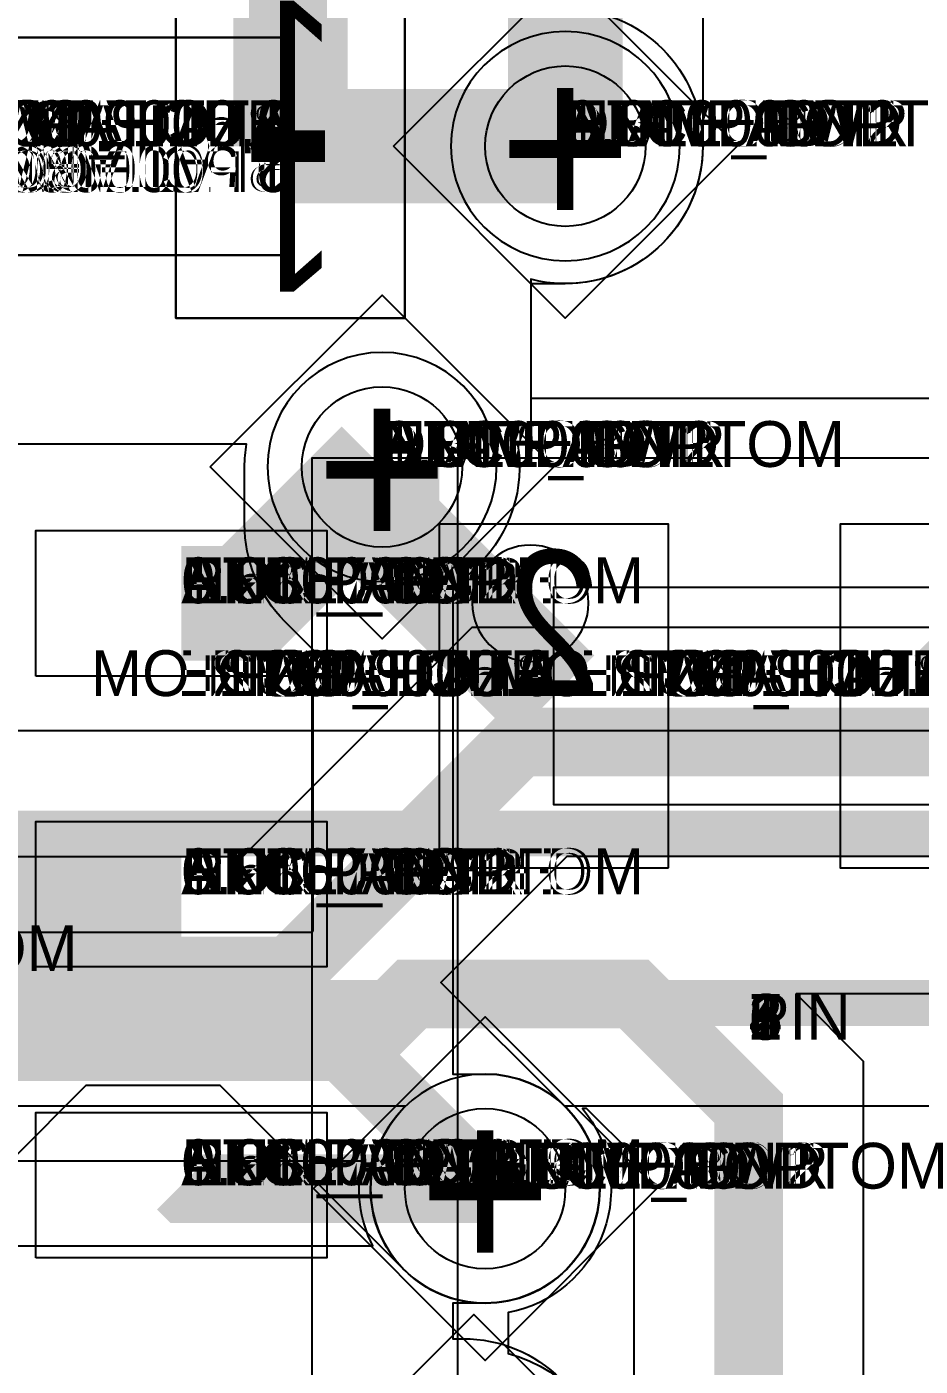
# Model space of a CAD drawing. Extents: x 0 to 323, y 0 to 320.
# Drawn here: x 106.06 to 109.96, y 231.58 to 237.43 of the extents above; entities that cross this region are included whole.
import ezdxf
from ezdxf.enums import TextEntityAlignment as Align

# ---------------------------------------------------------------- set-up
doc = ezdxf.new("R2010")
doc.units = 0
doc.header["$MEASUREMENT"] = 0
doc.layers.get('0').update_dxf_attribs({"linetype": 'CONTINUOUS'})
for name, color, linetype in [('CDN_FIGURES', 7, 'CONTINUOUS'), ('ETCH_BOTTOM', 7, 'CONTINUOUS'), ('ETCH_GND', 3, 'CONTINUOUS'), ('ETCH_INT1', 4, 'CONTINUOUS'), ('ETCH_INT2', 5, 'CONTINUOUS'), ('ETCH_PWR', 6, 'CONTINUOUS'), ('ETCH_TOP', 2, 'CONTINUOUS'), ('MANUFACTURING_NCLEGEND-1-6', 8, 'CONTINUOUS'), ('PACKAGE_GEOMETRY_ASSEMBLY_TOP', 11, 'CONTINUOUS'), ('PACKAGE_GEOMETRY_PIN_NUMBER', 9, 'CONTINUOUS')]:
    doc.layers.add(name, color=color, linetype=linetype)

# ---------------------------------------------------------------- blocks, each defined once
blk = doc.blocks.new('PAD_INFO')
for tag in ['SHAPE_TYPE', 'PAD_HEIGHT', 'PAD_LAYER', 'PAD_TYPE', 'PAD_WIDTH']:
    blk.add_attdef(tag, (0, 0), '', height=0.2)
at = {"flags": 2}
blk.add_attdef('CDN_TYPE', (0, 0), '', height=0.2, dxfattribs=at)
blk = doc.blocks.new('DRILL_INFO')
at = {"flags": 2}
blk.add_attdef('CDN_TYPE', (0, 0), '', height=0.2, dxfattribs=at)
for tag in ['FSHAPE', 'FCHAR', 'DRILL_HEIGHT', 'DIAMETER', 'PLATED', 'DRILL_WIDTH']:
    blk.add_attdef(tag, (0, 0), '', height=0.2)
blk = doc.blocks.new('VIA0700X0300')
at = {"layer": 'ETCH_BOTTOM'}
blk.add_circle((0, 0), 0.35, dxfattribs=at)
at = {"layer": 'ETCH_GND'}
blk.add_circle((0, 0), 0.35, dxfattribs=at)
at = {"layer": 'ETCH_INT1'}
blk.add_circle((0, 0), 0.35, dxfattribs=at)
at = {"layer": 'ETCH_INT2'}
blk.add_circle((0, 0), 0.35, dxfattribs=at)
at = {"layer": 'ETCH_PWR'}
blk.add_circle((0, 0), 0.35, dxfattribs=at)
at = {"layer": 'ETCH_TOP'}
blk.add_circle((0, 0), 0.35, dxfattribs=at)
ref = blk.add_blockref('PAD_INFO', (0, 0))
ref.add_attrib('PAD_LAYER', 'ETCH_TOP', (0, 0), dxfattribs={"height": 0.2})
ref.add_attrib('SHAPE_TYPE', 'NULL', (0, 0), dxfattribs={"height": 0.2})
ref.add_attrib('PAD_TYPE', 'ANTIPAD', (0, 0), dxfattribs={"height": 0.2})
ref.add_attrib('PAD_WIDTH', '0.000000', (0, 0), dxfattribs={"height": 0.2})
ref.add_attrib('PAD_HEIGHT', '0.000000', (0, 0), dxfattribs={"height": 0.2})
ref = blk.add_blockref('PAD_INFO', (0, 0))
ref.add_attrib('PAD_LAYER', 'ETCH_GND', (0, 0), dxfattribs={"height": 0.2})
ref.add_attrib('SHAPE_TYPE', 'NULL', (0, 0), dxfattribs={"height": 0.2})
ref.add_attrib('PAD_TYPE', 'ANTIPAD', (0, 0), dxfattribs={"height": 0.2})
ref.add_attrib('PAD_WIDTH', '0.000000', (0, 0), dxfattribs={"height": 0.2})
ref.add_attrib('PAD_HEIGHT', '0.000000', (0, 0), dxfattribs={"height": 0.2})
ref = blk.add_blockref('PAD_INFO', (0, 0))
ref.add_attrib('PAD_LAYER', 'ETCH_INT1', (0, 0), dxfattribs={"height": 0.2})
ref.add_attrib('SHAPE_TYPE', 'NULL', (0, 0), dxfattribs={"height": 0.2})
ref.add_attrib('PAD_TYPE', 'ANTIPAD', (0, 0), dxfattribs={"height": 0.2})
ref.add_attrib('PAD_WIDTH', '0.000000', (0, 0), dxfattribs={"height": 0.2})
ref.add_attrib('PAD_HEIGHT', '0.000000', (0, 0), dxfattribs={"height": 0.2})
ref = blk.add_blockref('PAD_INFO', (0, 0))
ref.add_attrib('PAD_LAYER', 'ETCH_INT2', (0, 0), dxfattribs={"height": 0.2})
ref.add_attrib('SHAPE_TYPE', 'NULL', (0, 0), dxfattribs={"height": 0.2})
ref.add_attrib('PAD_TYPE', 'ANTIPAD', (0, 0), dxfattribs={"height": 0.2})
ref.add_attrib('PAD_WIDTH', '0.000000', (0, 0), dxfattribs={"height": 0.2})
ref.add_attrib('PAD_HEIGHT', '0.000000', (0, 0), dxfattribs={"height": 0.2})
ref = blk.add_blockref('PAD_INFO', (0, 0))
ref.add_attrib('PAD_LAYER', 'ETCH_PWR', (0, 0), dxfattribs={"height": 0.2})
ref.add_attrib('SHAPE_TYPE', 'NULL', (0, 0), dxfattribs={"height": 0.2})
ref.add_attrib('PAD_TYPE', 'ANTIPAD', (0, 0), dxfattribs={"height": 0.2})
ref.add_attrib('PAD_WIDTH', '0.000000', (0, 0), dxfattribs={"height": 0.2})
ref.add_attrib('PAD_HEIGHT', '0.000000', (0, 0), dxfattribs={"height": 0.2})
ref = blk.add_blockref('PAD_INFO', (0, 0))
ref.add_attrib('PAD_LAYER', 'ETCH_BOTTOM', (0, 0), dxfattribs={"height": 0.2})
ref.add_attrib('SHAPE_TYPE', 'NULL', (0, 0), dxfattribs={"height": 0.2})
ref.add_attrib('PAD_TYPE', 'ANTIPAD', (0, 0), dxfattribs={"height": 0.2})
ref.add_attrib('PAD_WIDTH', '0.000000', (0, 0), dxfattribs={"height": 0.2})
ref.add_attrib('PAD_HEIGHT', '0.000000', (0, 0), dxfattribs={"height": 0.2})
ref = blk.add_blockref('PAD_INFO', (0, 0))
ref.add_attrib('PAD_LAYER', 'ETCH_TOP', (0, 0), dxfattribs={"height": 0.2})
ref.add_attrib('SHAPE_TYPE', 'NULL', (0, 0), dxfattribs={"height": 0.2})
ref.add_attrib('PAD_TYPE', 'THERMAL', (0, 0), dxfattribs={"height": 0.2})
ref.add_attrib('PAD_WIDTH', '0.000000', (0, 0), dxfattribs={"height": 0.2})
ref.add_attrib('PAD_HEIGHT', '0.000000', (0, 0), dxfattribs={"height": 0.2})
ref = blk.add_blockref('PAD_INFO', (0, 0))
ref.add_attrib('PAD_LAYER', 'ETCH_GND', (0, 0), dxfattribs={"height": 0.2})
ref.add_attrib('SHAPE_TYPE', 'NULL', (0, 0), dxfattribs={"height": 0.2})
ref.add_attrib('PAD_TYPE', 'THERMAL', (0, 0), dxfattribs={"height": 0.2})
ref.add_attrib('PAD_WIDTH', '0.000000', (0, 0), dxfattribs={"height": 0.2})
ref.add_attrib('PAD_HEIGHT', '0.000000', (0, 0), dxfattribs={"height": 0.2})
ref = blk.add_blockref('PAD_INFO', (0, 0))
ref.add_attrib('PAD_LAYER', 'ETCH_INT1', (0, 0), dxfattribs={"height": 0.2})
ref.add_attrib('SHAPE_TYPE', 'NULL', (0, 0), dxfattribs={"height": 0.2})
ref.add_attrib('PAD_TYPE', 'THERMAL', (0, 0), dxfattribs={"height": 0.2})
ref.add_attrib('PAD_WIDTH', '0.000000', (0, 0), dxfattribs={"height": 0.2})
ref.add_attrib('PAD_HEIGHT', '0.000000', (0, 0), dxfattribs={"height": 0.2})
ref = blk.add_blockref('PAD_INFO', (0, 0))
ref.add_attrib('PAD_LAYER', 'ETCH_INT2', (0, 0), dxfattribs={"height": 0.2})
ref.add_attrib('SHAPE_TYPE', 'NULL', (0, 0), dxfattribs={"height": 0.2})
ref.add_attrib('PAD_TYPE', 'THERMAL', (0, 0), dxfattribs={"height": 0.2})
ref.add_attrib('PAD_WIDTH', '0.000000', (0, 0), dxfattribs={"height": 0.2})
ref.add_attrib('PAD_HEIGHT', '0.000000', (0, 0), dxfattribs={"height": 0.2})
ref = blk.add_blockref('PAD_INFO', (0, 0))
ref.add_attrib('PAD_LAYER', 'ETCH_PWR', (0, 0), dxfattribs={"height": 0.2})
ref.add_attrib('SHAPE_TYPE', 'NULL', (0, 0), dxfattribs={"height": 0.2})
ref.add_attrib('PAD_TYPE', 'THERMAL', (0, 0), dxfattribs={"height": 0.2})
ref.add_attrib('PAD_WIDTH', '0.000000', (0, 0), dxfattribs={"height": 0.2})
ref.add_attrib('PAD_HEIGHT', '0.000000', (0, 0), dxfattribs={"height": 0.2})
ref = blk.add_blockref('PAD_INFO', (0, 0))
ref.add_attrib('PAD_LAYER', 'ETCH_BOTTOM', (0, 0), dxfattribs={"height": 0.2})
ref.add_attrib('SHAPE_TYPE', 'NULL', (0, 0), dxfattribs={"height": 0.2})
ref.add_attrib('PAD_TYPE', 'THERMAL', (0, 0), dxfattribs={"height": 0.2})
ref.add_attrib('PAD_WIDTH', '0.000000', (0, 0), dxfattribs={"height": 0.2})
ref.add_attrib('PAD_HEIGHT', '0.000000', (0, 0), dxfattribs={"height": 0.2})
ref = blk.add_blockref('PAD_INFO', (0, 0))
ref.add_attrib('PAD_LAYER', 'ETCH_TOP', (0, 0), dxfattribs={"height": 0.2})
ref.add_attrib('SHAPE_TYPE', 'CIRCLE', (0, 0), dxfattribs={"height": 0.2})
ref.add_attrib('PAD_TYPE', 'REGULAR', (0, 0), dxfattribs={"height": 0.2})
ref.add_attrib('PAD_WIDTH', '0.700000', (0, 0), dxfattribs={"height": 0.2})
ref.add_attrib('PAD_HEIGHT', '0.700000', (0, 0), dxfattribs={"height": 0.2})
ref = blk.add_blockref('PAD_INFO', (0, 0))
ref.add_attrib('PAD_LAYER', 'ETCH_GND', (0, 0), dxfattribs={"height": 0.2})
ref.add_attrib('SHAPE_TYPE', 'CIRCLE', (0, 0), dxfattribs={"height": 0.2})
ref.add_attrib('PAD_TYPE', 'REGULAR', (0, 0), dxfattribs={"height": 0.2})
ref.add_attrib('PAD_WIDTH', '0.700000', (0, 0), dxfattribs={"height": 0.2})
ref.add_attrib('PAD_HEIGHT', '0.700000', (0, 0), dxfattribs={"height": 0.2})
ref = blk.add_blockref('PAD_INFO', (0, 0))
ref.add_attrib('PAD_LAYER', 'ETCH_INT1', (0, 0), dxfattribs={"height": 0.2})
ref.add_attrib('SHAPE_TYPE', 'CIRCLE', (0, 0), dxfattribs={"height": 0.2})
ref.add_attrib('PAD_TYPE', 'REGULAR', (0, 0), dxfattribs={"height": 0.2})
ref.add_attrib('PAD_WIDTH', '0.700000', (0, 0), dxfattribs={"height": 0.2})
ref.add_attrib('PAD_HEIGHT', '0.700000', (0, 0), dxfattribs={"height": 0.2})
ref = blk.add_blockref('PAD_INFO', (0, 0))
ref.add_attrib('PAD_LAYER', 'ETCH_INT2', (0, 0), dxfattribs={"height": 0.2})
ref.add_attrib('SHAPE_TYPE', 'CIRCLE', (0, 0), dxfattribs={"height": 0.2})
ref.add_attrib('PAD_TYPE', 'REGULAR', (0, 0), dxfattribs={"height": 0.2})
ref.add_attrib('PAD_WIDTH', '0.700000', (0, 0), dxfattribs={"height": 0.2})
ref.add_attrib('PAD_HEIGHT', '0.700000', (0, 0), dxfattribs={"height": 0.2})
ref = blk.add_blockref('PAD_INFO', (0, 0))
ref.add_attrib('PAD_LAYER', 'ETCH_PWR', (0, 0), dxfattribs={"height": 0.2})
ref.add_attrib('SHAPE_TYPE', 'CIRCLE', (0, 0), dxfattribs={"height": 0.2})
ref.add_attrib('PAD_TYPE', 'REGULAR', (0, 0), dxfattribs={"height": 0.2})
ref.add_attrib('PAD_WIDTH', '0.700000', (0, 0), dxfattribs={"height": 0.2})
ref.add_attrib('PAD_HEIGHT', '0.700000', (0, 0), dxfattribs={"height": 0.2})
ref = blk.add_blockref('PAD_INFO', (0, 0))
ref.add_attrib('PAD_LAYER', 'ETCH_BOTTOM', (0, 0), dxfattribs={"height": 0.2})
ref.add_attrib('SHAPE_TYPE', 'CIRCLE', (0, 0), dxfattribs={"height": 0.2})
ref.add_attrib('PAD_TYPE', 'REGULAR', (0, 0), dxfattribs={"height": 0.2})
ref.add_attrib('PAD_WIDTH', '0.700000', (0, 0), dxfattribs={"height": 0.2})
ref.add_attrib('PAD_HEIGHT', '0.700000', (0, 0), dxfattribs={"height": 0.2})
ref = blk.add_blockref('DRILL_INFO', (0, 0))
ref.add_attrib('DIAMETER', '0.300000', (0, 0), dxfattribs={"height": 0.2})
ref.add_attrib('PLATED', 'PLATED', (0, 0), dxfattribs={"height": 0.2})
ref.add_attrib('FSHAPE', 'DIAMOND', (0, 0), dxfattribs={"height": 0.2})
ref.add_attrib('FCHAR', '+', (0, 0), dxfattribs={"height": 0.2})
ref.add_attrib('DRILL_WIDTH', '1.500000', (0, 0), dxfattribs={"height": 0.2})
ref.add_attrib('DRILL_HEIGHT', '1.500000', (0, 0), dxfattribs={"height": 0.2})
for tag in ['CDN_TYPE', 'PIN']:
    blk.add_attdef(tag, (0, 0), '', height=0.2)
at = {"flags": 2}
for tag in ['PSTKNAME', 'BBV']:
    blk.add_attdef(tag, (0, 0), '', height=0.2, dxfattribs=at)
blk = doc.blocks.new('FIGURE_DIAMOND')
at = {"layer": 'CDN_FIGURES'}
blk.add_lwpolyline([(-0.5, 0), (0, 0.5), (0.5, 0), (0, -0.5)], close=True, dxfattribs=at)
blk = doc.blocks.new('SMD50_25')
at = {"layer": 'ETCH_TOP'}
blk.add_lwpolyline([(-0.635, -0.3175), (-0.635, 0.3175), (0.635, 0.3175), (0.635, -0.3175)], close=True, dxfattribs=at)
ref = blk.add_blockref('PAD_INFO', (0, 0))
ref.add_attrib('PAD_LAYER', 'ETCH_TOP', (0, 0), dxfattribs={"height": 0.2})
ref.add_attrib('SHAPE_TYPE', 'NULL', (0, 0), dxfattribs={"height": 0.2})
ref.add_attrib('PAD_TYPE', 'ANTIPAD', (0, 0), dxfattribs={"height": 0.2})
ref.add_attrib('PAD_WIDTH', '0.000000', (0, 0), dxfattribs={"height": 0.2})
ref.add_attrib('PAD_HEIGHT', '0.000000', (0, 0), dxfattribs={"height": 0.2})
ref = blk.add_blockref('PAD_INFO', (0, 0))
ref.add_attrib('PAD_LAYER', 'ETCH_GND', (0, 0), dxfattribs={"height": 0.2})
ref.add_attrib('SHAPE_TYPE', 'NULL', (0, 0), dxfattribs={"height": 0.2})
ref.add_attrib('PAD_TYPE', 'ANTIPAD', (0, 0), dxfattribs={"height": 0.2})
ref.add_attrib('PAD_WIDTH', '0.000000', (0, 0), dxfattribs={"height": 0.2})
ref.add_attrib('PAD_HEIGHT', '0.000000', (0, 0), dxfattribs={"height": 0.2})
ref = blk.add_blockref('PAD_INFO', (0, 0))
ref.add_attrib('PAD_LAYER', 'ETCH_INT1', (0, 0), dxfattribs={"height": 0.2})
ref.add_attrib('SHAPE_TYPE', 'NULL', (0, 0), dxfattribs={"height": 0.2})
ref.add_attrib('PAD_TYPE', 'ANTIPAD', (0, 0), dxfattribs={"height": 0.2})
ref.add_attrib('PAD_WIDTH', '0.000000', (0, 0), dxfattribs={"height": 0.2})
ref.add_attrib('PAD_HEIGHT', '0.000000', (0, 0), dxfattribs={"height": 0.2})
ref = blk.add_blockref('PAD_INFO', (0, 0))
ref.add_attrib('PAD_LAYER', 'ETCH_INT2', (0, 0), dxfattribs={"height": 0.2})
ref.add_attrib('SHAPE_TYPE', 'NULL', (0, 0), dxfattribs={"height": 0.2})
ref.add_attrib('PAD_TYPE', 'ANTIPAD', (0, 0), dxfattribs={"height": 0.2})
ref.add_attrib('PAD_WIDTH', '0.000000', (0, 0), dxfattribs={"height": 0.2})
ref.add_attrib('PAD_HEIGHT', '0.000000', (0, 0), dxfattribs={"height": 0.2})
ref = blk.add_blockref('PAD_INFO', (0, 0))
ref.add_attrib('PAD_LAYER', 'ETCH_PWR', (0, 0), dxfattribs={"height": 0.2})
ref.add_attrib('SHAPE_TYPE', 'NULL', (0, 0), dxfattribs={"height": 0.2})
ref.add_attrib('PAD_TYPE', 'ANTIPAD', (0, 0), dxfattribs={"height": 0.2})
ref.add_attrib('PAD_WIDTH', '0.000000', (0, 0), dxfattribs={"height": 0.2})
ref.add_attrib('PAD_HEIGHT', '0.000000', (0, 0), dxfattribs={"height": 0.2})
ref = blk.add_blockref('PAD_INFO', (0, 0))
ref.add_attrib('PAD_LAYER', 'ETCH_BOTTOM', (0, 0), dxfattribs={"height": 0.2})
ref.add_attrib('SHAPE_TYPE', 'NULL', (0, 0), dxfattribs={"height": 0.2})
ref.add_attrib('PAD_TYPE', 'ANTIPAD', (0, 0), dxfattribs={"height": 0.2})
ref.add_attrib('PAD_WIDTH', '0.000000', (0, 0), dxfattribs={"height": 0.2})
ref.add_attrib('PAD_HEIGHT', '0.000000', (0, 0), dxfattribs={"height": 0.2})
ref = blk.add_blockref('PAD_INFO', (0, 0))
ref.add_attrib('PAD_LAYER', 'ETCH_TOP', (0, 0), dxfattribs={"height": 0.2})
ref.add_attrib('SHAPE_TYPE', 'NULL', (0, 0), dxfattribs={"height": 0.2})
ref.add_attrib('PAD_TYPE', 'THERMAL', (0, 0), dxfattribs={"height": 0.2})
ref.add_attrib('PAD_WIDTH', '0.000000', (0, 0), dxfattribs={"height": 0.2})
ref.add_attrib('PAD_HEIGHT', '0.000000', (0, 0), dxfattribs={"height": 0.2})
ref = blk.add_blockref('PAD_INFO', (0, 0))
ref.add_attrib('PAD_LAYER', 'ETCH_GND', (0, 0), dxfattribs={"height": 0.2})
ref.add_attrib('SHAPE_TYPE', 'NULL', (0, 0), dxfattribs={"height": 0.2})
ref.add_attrib('PAD_TYPE', 'THERMAL', (0, 0), dxfattribs={"height": 0.2})
ref.add_attrib('PAD_WIDTH', '0.000000', (0, 0), dxfattribs={"height": 0.2})
ref.add_attrib('PAD_HEIGHT', '0.000000', (0, 0), dxfattribs={"height": 0.2})
ref = blk.add_blockref('PAD_INFO', (0, 0))
ref.add_attrib('PAD_LAYER', 'ETCH_INT1', (0, 0), dxfattribs={"height": 0.2})
ref.add_attrib('SHAPE_TYPE', 'NULL', (0, 0), dxfattribs={"height": 0.2})
ref.add_attrib('PAD_TYPE', 'THERMAL', (0, 0), dxfattribs={"height": 0.2})
ref.add_attrib('PAD_WIDTH', '0.000000', (0, 0), dxfattribs={"height": 0.2})
ref.add_attrib('PAD_HEIGHT', '0.000000', (0, 0), dxfattribs={"height": 0.2})
ref = blk.add_blockref('PAD_INFO', (0, 0))
ref.add_attrib('PAD_LAYER', 'ETCH_INT2', (0, 0), dxfattribs={"height": 0.2})
ref.add_attrib('SHAPE_TYPE', 'NULL', (0, 0), dxfattribs={"height": 0.2})
ref.add_attrib('PAD_TYPE', 'THERMAL', (0, 0), dxfattribs={"height": 0.2})
ref.add_attrib('PAD_WIDTH', '0.000000', (0, 0), dxfattribs={"height": 0.2})
ref.add_attrib('PAD_HEIGHT', '0.000000', (0, 0), dxfattribs={"height": 0.2})
ref = blk.add_blockref('PAD_INFO', (0, 0))
ref.add_attrib('PAD_LAYER', 'ETCH_PWR', (0, 0), dxfattribs={"height": 0.2})
ref.add_attrib('SHAPE_TYPE', 'NULL', (0, 0), dxfattribs={"height": 0.2})
ref.add_attrib('PAD_TYPE', 'THERMAL', (0, 0), dxfattribs={"height": 0.2})
ref.add_attrib('PAD_WIDTH', '0.000000', (0, 0), dxfattribs={"height": 0.2})
ref.add_attrib('PAD_HEIGHT', '0.000000', (0, 0), dxfattribs={"height": 0.2})
ref = blk.add_blockref('PAD_INFO', (0, 0))
ref.add_attrib('PAD_LAYER', 'ETCH_BOTTOM', (0, 0), dxfattribs={"height": 0.2})
ref.add_attrib('SHAPE_TYPE', 'NULL', (0, 0), dxfattribs={"height": 0.2})
ref.add_attrib('PAD_TYPE', 'THERMAL', (0, 0), dxfattribs={"height": 0.2})
ref.add_attrib('PAD_WIDTH', '0.000000', (0, 0), dxfattribs={"height": 0.2})
ref.add_attrib('PAD_HEIGHT', '0.000000', (0, 0), dxfattribs={"height": 0.2})
ref = blk.add_blockref('PAD_INFO', (0, 0))
ref.add_attrib('PAD_LAYER', 'ETCH_TOP', (0, 0), dxfattribs={"height": 0.2})
ref.add_attrib('SHAPE_TYPE', 'RECTANGLE', (0, 0), dxfattribs={"height": 0.2})
ref.add_attrib('PAD_TYPE', 'REGULAR', (0, 0), dxfattribs={"height": 0.2})
ref.add_attrib('PAD_WIDTH', '1.270000', (0, 0), dxfattribs={"height": 0.2})
ref.add_attrib('PAD_HEIGHT', '0.635000', (0, 0), dxfattribs={"height": 0.2})
ref = blk.add_blockref('PAD_INFO', (0, 0))
ref.add_attrib('PAD_LAYER', 'ETCH_GND', (0, 0), dxfattribs={"height": 0.2})
ref.add_attrib('SHAPE_TYPE', 'NULL', (0, 0), dxfattribs={"height": 0.2})
ref.add_attrib('PAD_TYPE', 'REGULAR', (0, 0), dxfattribs={"height": 0.2})
ref.add_attrib('PAD_WIDTH', '0.000000', (0, 0), dxfattribs={"height": 0.2})
ref.add_attrib('PAD_HEIGHT', '0.000000', (0, 0), dxfattribs={"height": 0.2})
ref = blk.add_blockref('PAD_INFO', (0, 0))
ref.add_attrib('PAD_LAYER', 'ETCH_INT1', (0, 0), dxfattribs={"height": 0.2})
ref.add_attrib('SHAPE_TYPE', 'NULL', (0, 0), dxfattribs={"height": 0.2})
ref.add_attrib('PAD_TYPE', 'REGULAR', (0, 0), dxfattribs={"height": 0.2})
ref.add_attrib('PAD_WIDTH', '0.000000', (0, 0), dxfattribs={"height": 0.2})
ref.add_attrib('PAD_HEIGHT', '0.000000', (0, 0), dxfattribs={"height": 0.2})
ref = blk.add_blockref('PAD_INFO', (0, 0))
ref.add_attrib('PAD_LAYER', 'ETCH_INT2', (0, 0), dxfattribs={"height": 0.2})
ref.add_attrib('SHAPE_TYPE', 'NULL', (0, 0), dxfattribs={"height": 0.2})
ref.add_attrib('PAD_TYPE', 'REGULAR', (0, 0), dxfattribs={"height": 0.2})
ref.add_attrib('PAD_WIDTH', '0.000000', (0, 0), dxfattribs={"height": 0.2})
ref.add_attrib('PAD_HEIGHT', '0.000000', (0, 0), dxfattribs={"height": 0.2})
ref = blk.add_blockref('PAD_INFO', (0, 0))
ref.add_attrib('PAD_LAYER', 'ETCH_PWR', (0, 0), dxfattribs={"height": 0.2})
ref.add_attrib('SHAPE_TYPE', 'NULL', (0, 0), dxfattribs={"height": 0.2})
ref.add_attrib('PAD_TYPE', 'REGULAR', (0, 0), dxfattribs={"height": 0.2})
ref.add_attrib('PAD_WIDTH', '0.000000', (0, 0), dxfattribs={"height": 0.2})
ref.add_attrib('PAD_HEIGHT', '0.000000', (0, 0), dxfattribs={"height": 0.2})
ref = blk.add_blockref('PAD_INFO', (0, 0))
ref.add_attrib('PAD_LAYER', 'ETCH_BOTTOM', (0, 0), dxfattribs={"height": 0.2})
ref.add_attrib('SHAPE_TYPE', 'NULL', (0, 0), dxfattribs={"height": 0.2})
ref.add_attrib('PAD_TYPE', 'REGULAR', (0, 0), dxfattribs={"height": 0.2})
ref.add_attrib('PAD_WIDTH', '0.000000', (0, 0), dxfattribs={"height": 0.2})
ref.add_attrib('PAD_HEIGHT', '0.000000', (0, 0), dxfattribs={"height": 0.2})
ref = blk.add_blockref('DRILL_INFO', (0, 0))
ref.add_attrib('DIAMETER', '0.000000', (0, 0), dxfattribs={"height": 0.2})
ref.add_attrib('PLATED', 'NON_PLATED', (0, 0), dxfattribs={"height": 0.2})
ref.add_attrib('FSHAPE', 'NULL', (0, 0), dxfattribs={"height": 0.2})
ref.add_attrib('DRILL_WIDTH', '0.000000', (0, 0), dxfattribs={"height": 0.2})
ref.add_attrib('DRILL_HEIGHT', '0.000000', (0, 0), dxfattribs={"height": 0.2})
for tag in ['CDN_TYPE', 'PIN']:
    blk.add_attdef(tag, (0, 0), '', height=0.2)
at = {"flags": 2}
for tag in ['PSTKNAME', 'BBV']:
    blk.add_attdef(tag, (0, 0), '', height=0.2, dxfattribs=at)
blk = doc.blocks.new('SOIC8')
at = {"layer": 'PACKAGE_GEOMETRY_ASSEMBLY_TOP'}
blk.add_lwpolyline([(-1.905, -2.54), (-1.905, 2.54), (1.905, 2.54), (1.905, -2.54)], close=True, dxfattribs=at)
blk.add_lwpolyline([(-1.27, 2.54), (-1.27, -2.54)], dxfattribs=at)
blk.add_lwpolyline([(-0.6985, 1.905, 1), (-1.2065, 1.905, 1)], format="xyb", close=True, dxfattribs=at)
at = {"layer": 'ETCH_TOP'}
ref = blk.add_blockref('SMD50_25', (-2.4765, 1.905), dxfattribs=at)
ref.add_attrib('CDN_TYPE', 'PIN', (0, 0), dxfattribs={"height": 0.2})
ref.add_attrib('PIN', '1', (0, 0), dxfattribs={"height": 0.2})
ref = blk.add_blockref('SMD50_25', (2.4765, 1.905), dxfattribs=at)
ref.add_attrib('CDN_TYPE', 'PIN', (0, 0), dxfattribs={"height": 0.2})
ref.add_attrib('PIN', '8', (0, 0), dxfattribs={"height": 0.2})
ref = blk.add_blockref('SMD50_25', (-2.4765, 0.635), dxfattribs=at)
ref.add_attrib('CDN_TYPE', 'PIN', (0, 0), dxfattribs={"height": 0.2})
ref.add_attrib('PIN', '2', (0, 0), dxfattribs={"height": 0.2})
ref = blk.add_blockref('SMD50_25', (2.4765, 0.635), dxfattribs=at)
ref.add_attrib('CDN_TYPE', 'PIN', (0, 0), dxfattribs={"height": 0.2})
ref.add_attrib('PIN', '7', (0, 0), dxfattribs={"height": 0.2})
ref = blk.add_blockref('SMD50_25', (-2.4765, -0.635), dxfattribs=at)
ref.add_attrib('CDN_TYPE', 'PIN', (0, 0), dxfattribs={"height": 0.2})
ref.add_attrib('PIN', '3', (0, 0), dxfattribs={"height": 0.2})
ref = blk.add_blockref('SMD50_25', (-2.4765, -1.905), dxfattribs=at)
ref.add_attrib('CDN_TYPE', 'PIN', (0, 0), dxfattribs={"height": 0.2})
ref.add_attrib('PIN', '4', (0, 0), dxfattribs={"height": 0.2})
ref = blk.add_blockref('SMD50_25', (2.4765, -1.905), dxfattribs=at)
ref.add_attrib('CDN_TYPE', 'PIN', (0, 0), dxfattribs={"height": 0.2})
ref.add_attrib('PIN', '5', (0, 0), dxfattribs={"height": 0.2})
ref = blk.add_blockref('SMD50_25', (2.4765, -0.635), dxfattribs=at)
ref.add_attrib('CDN_TYPE', 'PIN', (0, 0), dxfattribs={"height": 0.2})
ref.add_attrib('PIN', '6', (0, 0), dxfattribs={"height": 0.2})
at = {"flags": 2}
for tag in ['SYMBOL_TYPE', 'CDN_TYPE', 'REFDES']:
    blk.add_attdef(tag, (0, 0), '', height=0.2, dxfattribs=at)
blk = doc.blocks.new('RC1000X1500TS')
at = {"layer": 'ETCH_TOP'}
blk.add_lwpolyline([(-0.5, -0.75), (-0.5, 0.75), (0.5, 0.75), (0.5, -0.75)], close=True, dxfattribs=at)
ref = blk.add_blockref('PAD_INFO', (0, 0))
ref.add_attrib('PAD_LAYER', 'ETCH_TOP', (0, 0), dxfattribs={"height": 0.2})
ref.add_attrib('SHAPE_TYPE', 'NULL', (0, 0), dxfattribs={"height": 0.2})
ref.add_attrib('PAD_TYPE', 'ANTIPAD', (0, 0), dxfattribs={"height": 0.2})
ref.add_attrib('PAD_WIDTH', '0.000000', (0, 0), dxfattribs={"height": 0.2})
ref.add_attrib('PAD_HEIGHT', '0.000000', (0, 0), dxfattribs={"height": 0.2})
ref = blk.add_blockref('PAD_INFO', (0, 0))
ref.add_attrib('PAD_LAYER', 'ETCH_GND', (0, 0), dxfattribs={"height": 0.2})
ref.add_attrib('SHAPE_TYPE', 'NULL', (0, 0), dxfattribs={"height": 0.2})
ref.add_attrib('PAD_TYPE', 'ANTIPAD', (0, 0), dxfattribs={"height": 0.2})
ref.add_attrib('PAD_WIDTH', '0.000000', (0, 0), dxfattribs={"height": 0.2})
ref.add_attrib('PAD_HEIGHT', '0.000000', (0, 0), dxfattribs={"height": 0.2})
ref = blk.add_blockref('PAD_INFO', (0, 0))
ref.add_attrib('PAD_LAYER', 'ETCH_INT1', (0, 0), dxfattribs={"height": 0.2})
ref.add_attrib('SHAPE_TYPE', 'NULL', (0, 0), dxfattribs={"height": 0.2})
ref.add_attrib('PAD_TYPE', 'ANTIPAD', (0, 0), dxfattribs={"height": 0.2})
ref.add_attrib('PAD_WIDTH', '0.000000', (0, 0), dxfattribs={"height": 0.2})
ref.add_attrib('PAD_HEIGHT', '0.000000', (0, 0), dxfattribs={"height": 0.2})
ref = blk.add_blockref('PAD_INFO', (0, 0))
ref.add_attrib('PAD_LAYER', 'ETCH_INT2', (0, 0), dxfattribs={"height": 0.2})
ref.add_attrib('SHAPE_TYPE', 'NULL', (0, 0), dxfattribs={"height": 0.2})
ref.add_attrib('PAD_TYPE', 'ANTIPAD', (0, 0), dxfattribs={"height": 0.2})
ref.add_attrib('PAD_WIDTH', '0.000000', (0, 0), dxfattribs={"height": 0.2})
ref.add_attrib('PAD_HEIGHT', '0.000000', (0, 0), dxfattribs={"height": 0.2})
ref = blk.add_blockref('PAD_INFO', (0, 0))
ref.add_attrib('PAD_LAYER', 'ETCH_PWR', (0, 0), dxfattribs={"height": 0.2})
ref.add_attrib('SHAPE_TYPE', 'NULL', (0, 0), dxfattribs={"height": 0.2})
ref.add_attrib('PAD_TYPE', 'ANTIPAD', (0, 0), dxfattribs={"height": 0.2})
ref.add_attrib('PAD_WIDTH', '0.000000', (0, 0), dxfattribs={"height": 0.2})
ref.add_attrib('PAD_HEIGHT', '0.000000', (0, 0), dxfattribs={"height": 0.2})
ref = blk.add_blockref('PAD_INFO', (0, 0))
ref.add_attrib('PAD_LAYER', 'ETCH_BOTTOM', (0, 0), dxfattribs={"height": 0.2})
ref.add_attrib('SHAPE_TYPE', 'NULL', (0, 0), dxfattribs={"height": 0.2})
ref.add_attrib('PAD_TYPE', 'ANTIPAD', (0, 0), dxfattribs={"height": 0.2})
ref.add_attrib('PAD_WIDTH', '0.000000', (0, 0), dxfattribs={"height": 0.2})
ref.add_attrib('PAD_HEIGHT', '0.000000', (0, 0), dxfattribs={"height": 0.2})
ref = blk.add_blockref('PAD_INFO', (0, 0))
ref.add_attrib('PAD_LAYER', 'ETCH_TOP', (0, 0), dxfattribs={"height": 0.2})
ref.add_attrib('SHAPE_TYPE', 'NULL', (0, 0), dxfattribs={"height": 0.2})
ref.add_attrib('PAD_TYPE', 'THERMAL', (0, 0), dxfattribs={"height": 0.2})
ref.add_attrib('PAD_WIDTH', '0.000000', (0, 0), dxfattribs={"height": 0.2})
ref.add_attrib('PAD_HEIGHT', '0.000000', (0, 0), dxfattribs={"height": 0.2})
ref = blk.add_blockref('PAD_INFO', (0, 0))
ref.add_attrib('PAD_LAYER', 'ETCH_GND', (0, 0), dxfattribs={"height": 0.2})
ref.add_attrib('SHAPE_TYPE', 'NULL', (0, 0), dxfattribs={"height": 0.2})
ref.add_attrib('PAD_TYPE', 'THERMAL', (0, 0), dxfattribs={"height": 0.2})
ref.add_attrib('PAD_WIDTH', '0.000000', (0, 0), dxfattribs={"height": 0.2})
ref.add_attrib('PAD_HEIGHT', '0.000000', (0, 0), dxfattribs={"height": 0.2})
ref = blk.add_blockref('PAD_INFO', (0, 0))
ref.add_attrib('PAD_LAYER', 'ETCH_INT1', (0, 0), dxfattribs={"height": 0.2})
ref.add_attrib('SHAPE_TYPE', 'NULL', (0, 0), dxfattribs={"height": 0.2})
ref.add_attrib('PAD_TYPE', 'THERMAL', (0, 0), dxfattribs={"height": 0.2})
ref.add_attrib('PAD_WIDTH', '0.000000', (0, 0), dxfattribs={"height": 0.2})
ref.add_attrib('PAD_HEIGHT', '0.000000', (0, 0), dxfattribs={"height": 0.2})
ref = blk.add_blockref('PAD_INFO', (0, 0))
ref.add_attrib('PAD_LAYER', 'ETCH_INT2', (0, 0), dxfattribs={"height": 0.2})
ref.add_attrib('SHAPE_TYPE', 'NULL', (0, 0), dxfattribs={"height": 0.2})
ref.add_attrib('PAD_TYPE', 'THERMAL', (0, 0), dxfattribs={"height": 0.2})
ref.add_attrib('PAD_WIDTH', '0.000000', (0, 0), dxfattribs={"height": 0.2})
ref.add_attrib('PAD_HEIGHT', '0.000000', (0, 0), dxfattribs={"height": 0.2})
ref = blk.add_blockref('PAD_INFO', (0, 0))
ref.add_attrib('PAD_LAYER', 'ETCH_PWR', (0, 0), dxfattribs={"height": 0.2})
ref.add_attrib('SHAPE_TYPE', 'NULL', (0, 0), dxfattribs={"height": 0.2})
ref.add_attrib('PAD_TYPE', 'THERMAL', (0, 0), dxfattribs={"height": 0.2})
ref.add_attrib('PAD_WIDTH', '0.000000', (0, 0), dxfattribs={"height": 0.2})
ref.add_attrib('PAD_HEIGHT', '0.000000', (0, 0), dxfattribs={"height": 0.2})
ref = blk.add_blockref('PAD_INFO', (0, 0))
ref.add_attrib('PAD_LAYER', 'ETCH_BOTTOM', (0, 0), dxfattribs={"height": 0.2})
ref.add_attrib('SHAPE_TYPE', 'NULL', (0, 0), dxfattribs={"height": 0.2})
ref.add_attrib('PAD_TYPE', 'THERMAL', (0, 0), dxfattribs={"height": 0.2})
ref.add_attrib('PAD_WIDTH', '0.000000', (0, 0), dxfattribs={"height": 0.2})
ref.add_attrib('PAD_HEIGHT', '0.000000', (0, 0), dxfattribs={"height": 0.2})
ref = blk.add_blockref('PAD_INFO', (0, 0))
ref.add_attrib('PAD_LAYER', 'ETCH_GND', (0, 0), dxfattribs={"height": 0.2})
ref.add_attrib('SHAPE_TYPE', 'NULL', (0, 0), dxfattribs={"height": 0.2})
ref.add_attrib('PAD_TYPE', 'REGULAR', (0, 0), dxfattribs={"height": 0.2})
ref.add_attrib('PAD_WIDTH', '0.000000', (0, 0), dxfattribs={"height": 0.2})
ref.add_attrib('PAD_HEIGHT', '0.000000', (0, 0), dxfattribs={"height": 0.2})
ref = blk.add_blockref('PAD_INFO', (0, 0))
ref.add_attrib('PAD_LAYER', 'ETCH_INT1', (0, 0), dxfattribs={"height": 0.2})
ref.add_attrib('SHAPE_TYPE', 'NULL', (0, 0), dxfattribs={"height": 0.2})
ref.add_attrib('PAD_TYPE', 'REGULAR', (0, 0), dxfattribs={"height": 0.2})
ref.add_attrib('PAD_WIDTH', '0.000000', (0, 0), dxfattribs={"height": 0.2})
ref.add_attrib('PAD_HEIGHT', '0.000000', (0, 0), dxfattribs={"height": 0.2})
ref = blk.add_blockref('PAD_INFO', (0, 0))
ref.add_attrib('PAD_LAYER', 'ETCH_INT2', (0, 0), dxfattribs={"height": 0.2})
ref.add_attrib('SHAPE_TYPE', 'NULL', (0, 0), dxfattribs={"height": 0.2})
ref.add_attrib('PAD_TYPE', 'REGULAR', (0, 0), dxfattribs={"height": 0.2})
ref.add_attrib('PAD_WIDTH', '0.000000', (0, 0), dxfattribs={"height": 0.2})
ref.add_attrib('PAD_HEIGHT', '0.000000', (0, 0), dxfattribs={"height": 0.2})
ref = blk.add_blockref('PAD_INFO', (0, 0))
ref.add_attrib('PAD_LAYER', 'ETCH_PWR', (0, 0), dxfattribs={"height": 0.2})
ref.add_attrib('SHAPE_TYPE', 'NULL', (0, 0), dxfattribs={"height": 0.2})
ref.add_attrib('PAD_TYPE', 'REGULAR', (0, 0), dxfattribs={"height": 0.2})
ref.add_attrib('PAD_WIDTH', '0.000000', (0, 0), dxfattribs={"height": 0.2})
ref.add_attrib('PAD_HEIGHT', '0.000000', (0, 0), dxfattribs={"height": 0.2})
ref = blk.add_blockref('PAD_INFO', (0, 0))
ref.add_attrib('PAD_LAYER', 'ETCH_BOTTOM', (0, 0), dxfattribs={"height": 0.2})
ref.add_attrib('SHAPE_TYPE', 'NULL', (0, 0), dxfattribs={"height": 0.2})
ref.add_attrib('PAD_TYPE', 'REGULAR', (0, 0), dxfattribs={"height": 0.2})
ref.add_attrib('PAD_WIDTH', '0.000000', (0, 0), dxfattribs={"height": 0.2})
ref.add_attrib('PAD_HEIGHT', '0.000000', (0, 0), dxfattribs={"height": 0.2})
ref = blk.add_blockref('DRILL_INFO', (0, 0))
ref.add_attrib('DIAMETER', '0.000000', (0, 0), dxfattribs={"height": 0.2})
ref.add_attrib('PLATED', 'PLATED', (0, 0), dxfattribs={"height": 0.2})
ref.add_attrib('FSHAPE', 'NULL', (0, 0), dxfattribs={"height": 0.2})
ref.add_attrib('DRILL_WIDTH', '0.000000', (0, 0), dxfattribs={"height": 0.2})
ref.add_attrib('DRILL_HEIGHT', '0.000000', (0, 0), dxfattribs={"height": 0.2})
ref = blk.add_blockref('PAD_INFO', (0, 0))
ref.add_attrib('PAD_LAYER', 'ETCH_TOP', (0, 0), dxfattribs={"height": 0.2})
ref.add_attrib('SHAPE_TYPE', 'RECTANGLE', (0, 0), dxfattribs={"height": 0.2})
ref.add_attrib('PAD_TYPE', 'REGULAR', (0, 0), dxfattribs={"height": 0.2})
ref.add_attrib('PAD_WIDTH', '1.000000', (0, 0), dxfattribs={"height": 0.2})
ref.add_attrib('PAD_HEIGHT', '1.500000', (0, 0), dxfattribs={"height": 0.2})
for tag in ['CDN_TYPE', 'PIN']:
    blk.add_attdef(tag, (0, 0), '', height=0.2)
at = {"flags": 2}
for tag in ['PSTKNAME', 'BBV']:
    blk.add_attdef(tag, (0, 0), '', height=0.2, dxfattribs=at)
blk = doc.blocks.new('F56')
at = {"layer": 'PACKAGE_GEOMETRY_ASSEMBLY_TOP'}
blk.add_lwpolyline([(0, -0.475), (1.75, -0.475), (1.75, 0.475), (0, 0.475)], close=True, dxfattribs=at)
at = {"layer": 'ETCH_TOP'}
ref = blk.add_blockref('RC1000X1500TS', (0, 0), dxfattribs=at)
ref.add_attrib('CDN_TYPE', 'PIN', (0, 0), dxfattribs={"height": 0.2})
ref.add_attrib('PIN', '1', (0, 0), dxfattribs={"height": 0.2})
ref = blk.add_blockref('RC1000X1500TS', (1.75, 0), dxfattribs=at)
ref.add_attrib('CDN_TYPE', 'PIN', (0, 0), dxfattribs={"height": 0.2})
ref.add_attrib('PIN', '2', (0, 0), dxfattribs={"height": 0.2})
at = {"flags": 2}
for tag in ['SYMBOL_TYPE', 'CDN_TYPE', 'REFDES']:
    blk.add_attdef(tag, (0, 0), '', height=0.2, dxfattribs=at)

msp = doc.modelspace()

# ---------------------------------------------------------------- linework, layer by layer
at = {"layer": 'ETCH_BOTTOM'}
for points, format in [([(108.4126, 236.9055, 0.5, 0.5, 0), (108.4126, 239.4555, 0.5, 0.5, 0), (109.6476, 240.6905, 0.5, 0.5, 0)], "xyseb"), ([(109.0127, 239.2069), (109.0127, 236.9055, -0.490245), (108.2627, 236.3244), (108.2627, 235.8056), (110.2429, 235.8056, -0.475836)], "xyb"), ([(107.2126, 236.9055, 0.5, 0.5, 0), (107.2126, 238.5555, 0.5, 0.5, 0)], "xyseb"), ([(105.5625, 228.2554), (105.5625, 232.1056), (107.5725, 232.1056, -0.174553), (107.5257, 232.4754), (104.5926, 232.4754, -0.198912), (104.239, 232.6219), (104.071, 232.7898, -1.558206), (104.7783, 233.4971), (104.7997, 233.4756), (107.3055, 233.4756), (107.3125, 233.4826), (107.3125, 234.7069), (107.1883, 234.8312, -0.198912), (107.0125, 235.2555), (107.0125, 235.5055, -0.041839), (107.0209, 235.6054), (104.7627, 235.6054), (104.7627, 234.2554), (103.975, 234.2554, -0.683031), (102.9502, 234.2554), (102.1625, 234.2554), (102.1625, 238.1056)], "xyb"), ([(107.6126, 235.5055, 0.5, 0.5, 0), (107.6126, 235.2555, 0.5, 0.5, 0), (108.3626, 234.5055, 0.5, 0.5, 0)], "xyseb"), ([(110.7626, 235.5055, 0.5, 0.5, 0), (110.7626, 235.1555, 0.5, 0.5, 0), (110.1126, 234.5055, 0.5, 0.5, 0)], "xyseb"), ([(111.2626, 229.6555, 0.3, 0.3, 0), (110.2626, 229.6555, 0.3, 0.3, 0), (109.2126, 230.7055, 0.3, 0.3, 0), (109.2126, 232.7055, 0.3, 0.3, 0), (108.7126, 233.2055, 0.3, 0.3, 0), (107.7426, 233.2055, 0.3, 0.3, 0), (107.5126, 232.9755, 0.3, 0.3, 0), (104.5926, 232.9755, 0.3, 0.3, 0), (104.2626, 233.3055, 0.3, 0.3, 0)], "xyseb"), ([(109.9625, 229.2484), (108.7125, 230.4984), (108.7125, 232.4984), (108.5055, 232.7054), (108.4871, 232.7054, -0.571622), (108.1627, 231.8146), (108.1627, 231.6365, -0.774485), (108.1627, 230.4745), (108.1627, 229.8179, -0.683031), (108.1627, 228.7931), (108.1627, 228.2554)], "xyb")]:
    msp.add_lwpolyline(points, format=format, dxfattribs=at)
msp.add_lwpolyline([(111.1627, 233.2054), (109.4199, 233.2054), (109.7127, 232.9126), (109.7127, 230.9126), (109.9625, 230.6628)], dxfattribs=at)
at = {"layer": 'ETCH_GND'}
for points in [[(108.9127, 236.9055, 1), (107.9125, 236.9055, 1)], [(108.1127, 235.5055, 1), (107.1125, 235.5055, 1)], [(108.5627, 232.3555, 1), (107.5625, 232.3555, 1)]]:
    msp.add_lwpolyline(points, format="xyb", close=True, dxfattribs=at)
at = {"layer": 'ETCH_INT1'}
for points in [[(108.9127, 236.9055, 1), (107.9125, 236.9055, 1)], [(108.1127, 235.5055, 1), (107.1125, 235.5055, 1)]]:
    msp.add_lwpolyline(points, format="xyb", close=True, dxfattribs=at)
for points, format in [([(85.4897, 234.8056), (89.4855, 234.8056, -1.362386), (90.4397, 234.8056), (91.3124, 234.8056, -1.999001), (92.1128, 234.8056), (99.6847, 234.8056), (100.4747, 234.0156), (103.4876, 234.0156), (103.8276, 234.3556), (111.8504, 234.3556), (112.3342, 233.8718, -0.915475), (113.2547, 233.4906), (117.1469, 233.4906), (117.9119, 234.2556), (118.3053, 234.2556, -2.378934), (119.0199, 234.2556), (119.1133, 234.2556), (119.7133, 233.6556), (122.1855, 233.6556, -0.937414), (123.1164, 234.0156), (136.3404, 234.0156)], "xyb"), ([(136.154, 233.5655, 0.2, 0.2, 0), (123.2712, 233.5655, 0.2, 0.2, 0), (122.9112, 233.2055, 0.2, 0.2, 0), (119.5269, 233.2055, 0.2, 0.2, 0), (118.9269, 233.8055, 0.2, 0.2, 0), (118.0983, 233.8055, 0.2, 0.2, 0), (117.3333, 233.0405, 0.2, 0.2, 0), (112.529, 233.0405, 0.2, 0.2, 0), (111.664, 233.9055, 0.2, 0.2, 0), (104.014, 233.9055, 0.2, 0.2, 0), (103.674, 233.5655, 0.2, 0.2, 0), (100.2883, 233.5655, 0.2, 0.2, 0), (99.4983, 234.3555, 0.2, 0.2, 0), (78.514, 234.3555, 0.2, 0.2, 0)], "xyseb"), ([(78.3483, 233.9555, 0.2, 0.2, 0), (99.3326, 233.9555, 0.2, 0.2, 0), (100.1226, 233.1655, 0.2, 0.2, 0), (103.554, 233.1655, 0.2, 0.2, 0), (104.014, 232.7055, 0.2, 0.2, 0), (104.5112, 232.7055, 0.2, 0.2, 0), (104.9712, 233.1655, 0.2, 0.2, 0), (111.8383, 233.1655, 0.2, 0.2, 0), (112.3633, 232.6405, 0.2, 0.2, 0), (117.499, 232.6405, 0.2, 0.2, 0), (118.264, 233.4055, 0.2, 0.2, 0), (118.7612, 233.4055, 0.2, 0.2, 0), (119.3612, 232.8055, 0.2, 0.2, 0), (123.0769, 232.8055, 0.2, 0.2, 0), (123.4369, 233.1655, 0.2, 0.2, 0), (135.9883, 233.1655, 0.2, 0.2, 0)], "xyseb"), ([(110.3855, 232.7154), (108.4098, 232.7154, -2.476889), (107.7154, 232.7154), (105.1576, 232.7154), (104.6976, 232.2554), (103.8276, 232.2554), (103.3676, 232.7154), (100.1591, 232.7154, -2.144828), (99.5175, 233.1341), (99.1462, 233.5054), (78.1619, 233.5054)], "xyb")]:
    msp.add_lwpolyline(points, format=format, dxfattribs=at)
at = {"layer": 'ETCH_INT2'}
for points in [[(108.4126, 237.4056, 1), (108.4126, 236.4054, 1)], [(107.6126, 236.0056, 1), (107.6126, 235.0054, 1)]]:
    msp.add_lwpolyline(points, format="xyb", close=True, dxfattribs=at)
for points, format in [([(85.6105, 235.3413, -0.198912), (85.9641, 235.4878), (88.6375, 235.4878), (89.2915, 234.8339, 0.698611), (89.4642, 234.914, -2.729664), (89.9211, 234.4571, 0.698611), (89.841, 234.2844), (90.0347, 234.0906), (102.3654, 234.0906), (103.3004, 233.1556), (103.6631, 233.1556, 0.438145), (103.7641, 233.2652, -1.084105), (104.7611, 233.2652, 0.438145), (104.8621, 233.1556), (105.2555, 233.1556), (105.9055, 233.8056), (107.0055, 233.8056), (108.0055, 234.8056), (114.362, 234.8056, 0.646208)], "xyb"), ([(107.1126, 233.3055, 0.3, 0.3, 0), (106.1126, 233.3055, 0.3, 0.3, 0), (105.4626, 232.6555, 0.3, 0.3, 0), (103.0933, 232.6555, 0.3, 0.3, 0), (102.1583, 233.5905, 0.3, 0.3, 0), (89.8276, 233.5905, 0.3, 0.3, 0), (88.4304, 234.9877, 0.3, 0.3, 0), (85.9641, 234.9877, 0.3, 0.3, 0), (85.6326, 234.6562, 0.3, 0.3, 0), (85.6326, 234.4158, 0.3, 0.3, 0), (85.0923, 233.8755, 0.3, 0.3, 0), (84.8426, 233.8755, 0.3, 0.3, 0)], "xyseb"), ([(124.1626, 234.3055, 0.3, 0.3, 0), (123.0819, 234.3055, 0.3, 0.3, 0), (122.9319, 234.4555, 0.3, 0.3, 0), (122.3933, 234.4555, 0.3, 0.3, 0), (121.9233, 233.9855, 0.3, 0.3, 0), (118.9619, 233.9855, 0.3, 0.3, 0), (118.9319, 233.9555, 0.3, 0.3, 0), (118.3933, 233.9555, 0.3, 0.3, 0), (118.0433, 234.3055, 0.3, 0.3, 0), (108.2126, 234.3055, 0.3, 0.3, 0), (107.2126, 233.3055, 0.3, 0.3, 0), (107.1126, 233.3055, 0.3, 0.3, 0)], "xyseb"), ([(112.1795, 233.8054), (108.4197, 233.8054), (107.8698, 233.2555), (108.4162, 232.7091, -1), (107.709, 232.0019), (106.9055, 232.8054), (106.3197, 232.8054), (105.6697, 232.1554), (102.8862, 232.1554), (101.9512, 233.0904), (100.1632, 233.0904, 0.598836), (100.0788, 232.9328, -1.867895), (99.2464, 232.9328, 0.598836), (99.162, 233.0904), (94.7271, 233.0904, 0.438145)], "xyb"), ([(107.1126, 233.3055, 0.3, 0.3, 0), (108.0626, 232.3555, 0.3, 0.3, 0)], "xyseb")]:
    msp.add_lwpolyline(points, format=format, dxfattribs=at)
at = {"layer": 'ETCH_PWR'}
for points in [[(108.9127, 236.9055, 1), (107.9125, 236.9055, 1)], [(108.1127, 235.5055, 1), (107.1125, 235.5055, 1)], [(108.5627, 232.3555, 1), (107.5625, 232.3555, 1)]]:
    msp.add_lwpolyline(points, format="xyb", close=True, dxfattribs=at)
at = {"layer": 'ETCH_TOP'}
for points, format in [([(108.4126, 237.5056, -1), (108.4126, 236.3054), (108.2627, 236.3054), (108.2627, 235.6054), (108.2043, 235.6054, -0.242772), (108.0369, 235.0812), (107.9212, 234.9654), (107.9212, 232.8556), (108.0626, 232.8556, -1), (108.0626, 231.8554), (107.9212, 231.8554), (107.9212, 231.7006), (107.9676, 231.7006, -0.198912), (108.3919, 231.5248), (108.4369, 231.4798, -0.724948), (107.9212, 230.4624), (107.9212, 230.2329), (105.551, 230.2329), (105.551, 233.0404), (105.279, 233.0404), (104.4125, 233.9069), (104.4125, 238.2056)], "xyb"), ([(105.4626, 236.9055, 0.5, 0.5, 0), (105.0126, 236.4555, 0.5, 0.5, 0), (105.0126, 234.1555, 0.5, 0.5, 0), (105.5276, 233.6405, 0.5, 0.5, 0), (106.7361, 233.6405, 0.5, 0.5, 0)], "xyseb"), ([(107.2126, 236.9055, 0.5, 0.5, 0), (108.4126, 236.9055, 0.5, 0.5, 0)], "xyseb"), ([(106.7361, 234.9105, 0.5, 0.5, 0), (107.0176, 234.9105, 0.5, 0.5, 0), (107.6126, 235.5055, 0.5, 0.5, 0)], "xyseb"), ([(108.0626, 232.3555, 0.3, 0.3, 0), (106.7511, 232.3555, 0.3, 0.3, 0), (106.7361, 232.3705, 0.3, 0.3, 0)], "xyseb")]:
    msp.add_lwpolyline(points, format=format, dxfattribs=at)

# ---------------------------------------------------------------- block references
at = {"xscale": -1}
for p in [(107.2126, 236.9055), (110.1126, 234.5055)]:
    msp.add_blockref('F56', p, dxfattribs=at)
at = {"rotation": 180}
msp.add_blockref('F56', (107.2126, 236.9055), dxfattribs=at)
msp.add_blockref('SOIC8', (109.2126, 233.0055))
at = {"layer": 'ETCH_TOP'}
for p in [(108.4126, 236.9055), (107.6126, 235.5055), (104.2626, 233.3055), (108.0626, 232.3555)]:
    msp.add_blockref('VIA0700X0300', p, dxfattribs=at)
at = {"layer": 'MANUFACTURING_NCLEGEND-1-6', "xscale": 1.5, "yscale": 1.5}
for p in [(108.4126, 236.9055), (107.6126, 235.5055), (108.0626, 232.3555), (108.0126, 231.0555)]:
    msp.add_blockref('FIGURE_DIAMOND', p, dxfattribs=at)

# ---------------------------------------------------------------- texts
at = {"layer": 'MANUFACTURING_NCLEGEND-1-6'}
for p in [(108.4126, 236.9055), (107.6126, 235.5055), (108.0626, 232.3555)]:
    msp.add_text('+', height=0.75, dxfattribs=at).set_placement(p, align=Align.MIDDLE_CENTER)
at = {"layer": 'PACKAGE_GEOMETRY_PIN_NUMBER', "text_generation_flag": 2, "width": 0.88}
for s, p in [('1', (107.2126, 236.9055)), ('2', (108.3626, 234.5055)), ('1', (110.1126, 234.5055))]:
    msp.add_text(s, height=0.635, dxfattribs=at).set_placement(p, align=Align.CENTER)
at = {"layer": 'PACKAGE_GEOMETRY_PIN_NUMBER', "width": 0.88}
msp.add_text('1', height=0.635, rotation=180, dxfattribs=at).set_placement((107.2126, 236.9055), align=Align.CENTER)

doc.saveas('drawing.dxf')
